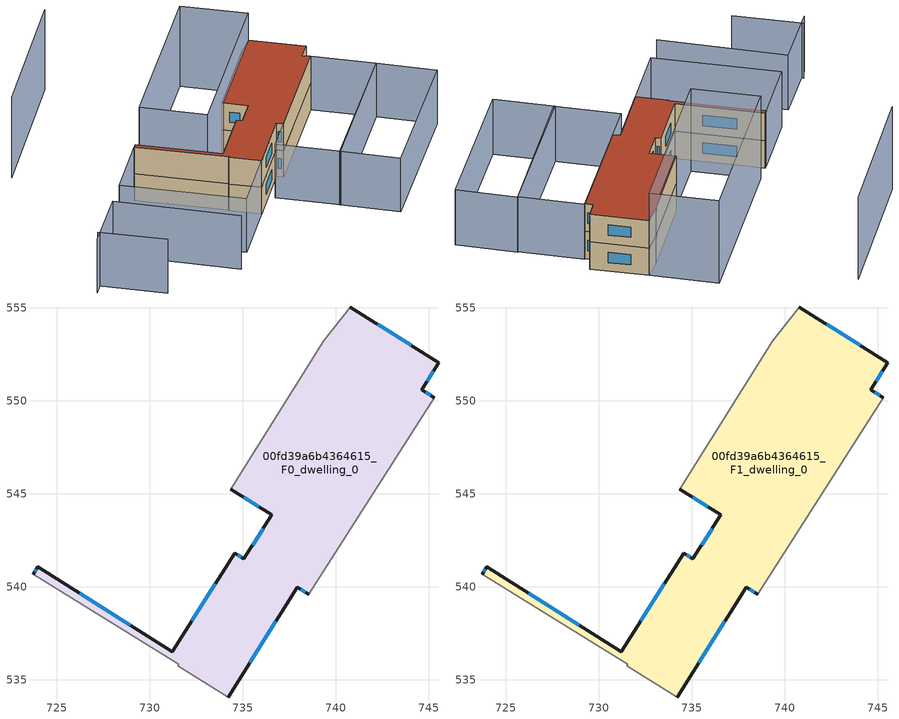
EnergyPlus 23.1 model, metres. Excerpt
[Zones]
00fd39a6b4364615_F0_dwelling_0
 floor ground (EU_floor_Construction): 745.54,552.04 744.63,550.6 745.31,550.17 738.55,539.59 737.93,539.98 734.21,534.07 731.51,535.74 731.56,535.82 723.73,540.68 723.97,541.07 731.21,536.5 734.56,541.81 735.06,541.5 736.55,543.87 734.35,545.25 739.36,553.23 740.77,555.05 z0
 wall outside (EU_wall_Construction): 734.35,545.25 736.55,543.87 735.06,541.5 734.56,541.81 731.21,536.5 723.97,541.07 723.73,540.68 / 745.31,550.17 744.63,550.6 745.54,552.04 740.77,555.05 / 734.21,534.07 737.93,539.98 738.55,539.59 z0:3
 wall adiabatic (EU_wall_Construction): 740.77,555.05 739.36,553.23 734.35,545.25 / 738.55,539.59 745.31,550.17 / 723.73,540.68 731.56,535.82 731.51,535.74 734.21,534.07 z0:3
 window (EU_Window_Construction): 723.89,540.95 723.8,540.8 / 728.96,537.93 726.23,539.65 / 733.52,540.16 732.25,538.16 / 734.9,541.6 734.71,541.71 / 736.08,543.13 735.52,542.24 / 735.04,544.82 735.87,544.3 / 744.05,552.98 742.26,554.11 / 744.91,551.05 745.25,551.59 / 745.1,550.3 744.84,550.47 / 738.12,539.86 738.36,539.71 / 735.37,535.91 736.77,538.14 z0.93:2.07
00fd39a6b4364615_F1_dwelling_0
 floor to 00fd39a6b4364615_F0_dwelling_0 (EU_floor_Construction): 745.54,552.04 744.63,550.6 745.31,550.17 738.55,539.59 737.93,539.98 734.21,534.07 731.51,535.74 731.56,535.82 723.73,540.68 723.97,541.07 731.21,536.5 734.56,541.81 735.06,541.5 736.55,543.87 734.35,545.25 739.36,553.23 740.77,555.05 z3
 wall outside (EU_wall_Construction): 734.35,545.25 736.55,543.87 735.06,541.5 734.56,541.81 731.21,536.5 723.97,541.07 723.73,540.68 / 745.31,550.17 744.63,550.6 745.54,552.04 740.77,555.05 / 734.21,534.07 737.93,539.98 738.55,539.59 z3:6
 wall adiabatic (EU_wall_Construction): 740.77,555.05 739.36,553.23 734.35,545.25 / 738.55,539.59 745.31,550.17 / 723.73,540.68 731.56,535.82 731.51,535.74 734.21,534.07 z3:6
 window (EU_Window_Construction): 723.89,540.95 723.8,540.8 / 728.96,537.93 726.23,539.65 / 733.52,540.16 732.25,538.16 / 734.9,541.6 734.71,541.71 / 736.08,543.13 735.52,542.24 / 735.04,544.82 735.87,544.3 / 744.05,552.98 742.26,554.11 / 744.91,551.05 745.25,551.59 / 745.1,550.3 744.84,550.47 / 738.12,539.86 738.36,539.71 / 735.37,535.91 736.77,538.14 z3.93:5.07
 roof outside (EU_roof_Construction): 738.55,539.59 745.31,550.17 744.63,550.6 745.54,552.04 740.77,555.05 739.36,553.23 734.35,545.25 736.55,543.87 735.06,541.5 734.56,541.81 731.21,536.5 723.97,541.07 723.73,540.68 731.56,535.82 731.51,535.74 734.21,534.07 737.93,539.98 z6
shading: 714.95,527.39 720.75,523.79 / 714.47,526.25 718.29,532.15 / 718.29,532.15 728.81,525.33 / 741.8,533.03 750.75,546.83 / 750.75,546.83 755.74,543.59 / 755.74,543.59 746.79,529.79 / 746.79,529.79 741.8,533.03 / 736.51,536.4 745.33,550.2 / 745.33,550.2 750.71,546.77 / 750.71,546.77 741.89,532.96 / 741.89,532.96 736.51,536.4 / 730.42,528.05 719.9,534.68 / 719.9,534.68 723.74,540.76 / 723.74,540.76 734.25,534.13 / 734.25,534.13 730.42,528.05 z0:6; 722.85,562.57 714.24,548.72 / 725,542.69 735.15,558.63 / 735.15,558.63 740.77,555.05 / 740.77,555.05 730.62,539.11 / 730.62,539.11 725,542.69 z0:9
[Building]
EU S2 Campaign: North Axis=0; Terrain=City; Solar Distribution=FullExterior
[Site:Location]
Montreal-Trudeau.Intl.AP: Latitude=45.4667; Longitude=-73.75; Time Zone=-5; Elevation=36
[SizingPeriod:WeatherFileDays]
AnnualSizingPeriod: Begin Month=1; Begin Day of Month=1; End Month=12; End Day of Month=31; Day of Week for Start Day=Monday; Use Weather File Daylight Saving Period=No; Use Weather File Rain and Snow Indicators=No
[MATERIAL]
EU_InternalMass_Material: Roughness=MediumRough; Thickness=0.1; Conductivity=1; Density=1800; Specific Heat=900; Thermal Absorptance=0.9; Solar Absorptance=0.7; Visible Absorptance=0.7
[MATERIAL:NOMASS] Roughness=MediumRough; Thermal Absorptance=0.9; Solar Absorptance=0.7; Visible Absorptance=0.7
Name | Thermal Resistance
EU_wall_NoMass; EU_floor_NoMass | 1.51479
EU_roof_NoMass | 2.84114
[WINDOWMATERIAL:SIMPLEGLAZINGSYSTEM]
EU_Window_SimpleGlazing: UFactor=3.53504; Solar Heat Gain Coefficient=0.8; Visible Transmittance=0.8
[CONSTRUCTION]
EU_wall_Construction: EU_wall_NoMass
EU_roof_Construction: EU_roof_NoMass
EU_floor_Construction: EU_floor_NoMass
EU_Window_Construction: EU_Window_SimpleGlazing
EU_InternalMass_Construction: EU_InternalMass_Material
[ZONE] Type=1; Multiplier=1; Ceiling Height=autocalculate; Floor Area=autocalculate; Part of Total Floor Area=Yes
Name | Volume
00fd39a6b4364615_F0_dwelling_0 | 349.199
00fd39a6b4364615_F1_dwelling_0 | 349.2
[INTERNALMASS] Construction=EU_InternalMass_Construction; Surface Area=116.4
Name | Zone or ZoneList
00fd39a6b4364615_F0_dwelling_0_EU_InternalMass | 00fd39a6b4364615_F0_dwelling_0
00fd39a6b4364615_F1_dwelling_0_EU_InternalMass | 00fd39a6b4364615_F1_dwelling_0
[OTHEREQUIPMENT] Fuel Type=Electricity; Design Level Calculation Method=Watts/Area; Power per Zone Floor Area=1; Fraction Latent=0; Fraction Radiant=0; Fraction Lost=0; Carbon Dioxide Generation Rate=0; EndUse Subcategory=EU_Step8_InternalGains
Name | Zone or ZoneList or Space or SpaceList | Schedule
EU_Step8_InternalGain_00fd39a6b4364615_F0_dwelling_0_f000 | 00fd39a6b4364615_F0_dwelling_0 | EU_Step8_GainSchedule_00fd39a6b4364615_F0_dwelling_0_f000
EU_Step8_InternalGain_00fd39a6b4364615_F1_dwelling_0_f000 | 00fd39a6b4364615_F1_dwelling_0 | EU_Step8_GainSchedule_00fd39a6b4364615_F1_dwelling_0_f000
[ZONEVENTILATION:DESIGNFLOWRATE] Schedule=EU_AlwaysOn; Design Flow Rate Calculation Method=AirChanges/Hour; Air Changes per Hour=0.775154; Ventilation Type=Natural; Fan Pressure Rise=0; Fan Total Efficiency=1; Constant Term Coefficient=1; Temperature Term Coefficient=0; Velocity Term Coefficient=0; Velocity Squared Term Coefficient=0; Minimum Indoor Temperature=-100; Maximum Indoor Temperature=100; Delta Temperature=-100; Minimum Outdoor Temperature=-100; Maximum Outdoor Temperature=100; Maximum Wind Speed=40
Name | Zone or ZoneList or Space or SpaceList
EU_ConstantAir_00fd39a6b4364615_F0_dwelling_0 | 00fd39a6b4364615_F0_dwelling_0
EU_ConstantAir_00fd39a6b4364615_F1_dwelling_0 | 00fd39a6b4364615_F1_dwelling_0
[HVACTEMPLATE:THERMOSTAT] Constant Heating Setpoint=20; Constant Cooling Setpoint=50
EU_HeatOnly_00fd39a6b4364615_F0_dwelling_0; EU_HeatOnly_00fd39a6b4364615_F1_dwelling_0
[HVACTEMPLATE:ZONE:IDEALLOADSAIRSYSTEM] System Availability Schedule=EU_AlwaysOn; Maximum Heating Supply Air Temperature=50; Minimum Cooling Supply Air Temperature=13; Maximum Heating Supply Air Humidity Ratio=0.0156; Minimum Cooling Supply Air Humidity Ratio=0.0077; Heating Limit=NoLimit; Cooling Limit=NoLimit; Heating Availability Schedule=EU_AlwaysOn; Cooling Availability Schedule=EU_CoolingOff; Dehumidification Control Type=ConstantSensibleHeatRatio; Cooling Sensible Heat Ratio=0.7; Dehumidification Setpoint=60; Humidification Control Type=None; Humidification Setpoint=30; Outdoor Air Method=None; Outdoor Air Flow Rate per Person=0.00944; Outdoor Air Flow Rate per Zone Floor Area=0; Outdoor Air Flow Rate per Zone=0; Demand Controlled Ventilation Type=None; Outdoor Air Economizer Type=NoEconomizer; Heat Recovery Type=None; Sensible Heat Recovery Effectiveness=0.7; Latent Heat Recovery Effectiveness=0.65
Name | Template Thermostat
00fd39a6b4364615_F0_dwelling_0 | EU_HeatOnly_00fd39a6b4364615_F0_dwelling_0
00fd39a6b4364615_F1_dwelling_0 | EU_HeatOnly_00fd39a6b4364615_F1_dwelling_0
[SIZING:ZONE] Zone Cooling Design Supply Air Temperature Input Method=SupplyAirTemperature; Zone Cooling Design Supply Air Temperature=13; Zone Heating Design Supply Air Temperature Input Method=SupplyAirTemperature; Zone Heating Design Supply Air Temperature=50; Zone Cooling Design Supply Air Humidity Ratio=0.008; Zone Heating Design Supply Air Humidity Ratio=0.008; Cooling Design Air Flow Method=DesignDay; Cooling Design Air Flow Rate=0; Cooling Minimum Air Flow per Zone Floor Area=0.000762; Cooling Minimum Air Flow=0; Cooling Minimum Air Flow Fraction=0.2; Heating Design Air Flow Method=DesignDay; Heating Design Air Flow Rate=0; Heating Maximum Air Flow per Zone Floor Area=0.002032; Heating Maximum Air Flow=0.141576; Heating Maximum Air Flow Fraction=0.3; Account for Dedicated Outdoor Air System=No; Dedicated Outdoor Air System Control Strategy=NeutralSupplyAir; Dedicated Outdoor Air Low Setpoint Temperature for Design=autosize; Dedicated Outdoor Air High Setpoint Temperature for Design=autosize; Zone Load Sizing Method=Sensible Load Only No Latent Load; Zone Latent Cooling Design Supply Air Humidity Ratio Input Method=HumidityRatioDifference; Zone Cooling Design Supply Air Humidity Ratio Difference=0.005; Zone Latent Heating Design Supply Air Humidity Ratio Input Method=HumidityRatioDifference; Zone Humidification Design Supply Air Humidity Ratio Difference=0.005
00fd39a6b4364615_F0_dwelling_0; 00fd39a6b4364615_F1_dwelling_0
[SCHEDULE:CONSTANT]
Name | Hourly Value
EU_AlwaysOn | 1
EU_CoolingOff | 0
[SCHEDULE:FILE] Column Number=1; Rows to Skip at Top=0; Number of Hours of Data=8760; Column Separator=Comma; Interpolate to Timestep=No; Minutes per Item=60; Adjust Schedule for Daylight Savings=Yes
Name | File
EU_Step8_GainSchedule_00fd39a6b4364615_F0_dwelling_0_f000 | ../../schedules/00fd39a6b4364615/00fd39a6b4364615_F0_dwelling_0_f000_gain.csv
EU_Step8_GainSchedule_00fd39a6b4364615_F1_dwelling_0_f000 | ../../schedules/00fd39a6b4364615/00fd39a6b4364615_F1_dwelling_0_f000_gain.csv
